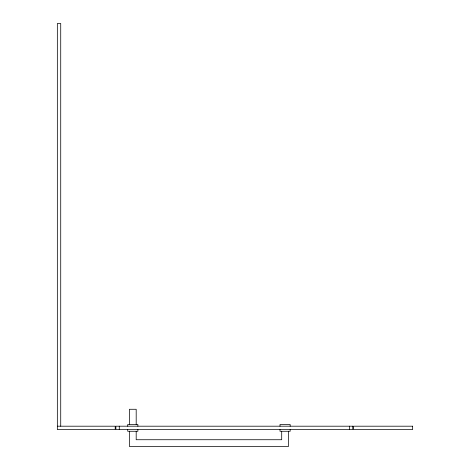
<?xml version="1.0" encoding="UTF-8"?>
<svg xmlns="http://www.w3.org/2000/svg" width="470" height="470" viewBox="0 0 470 470"><rect width="100%" height="100%" fill="white"/><g stroke="black" fill="none" stroke-linecap="round" stroke-linejoin="round"><path stroke-width="0.7" d="M57.34 426.196L115.209 426.196L115.209 429.58L57.34 429.58L57.34 23.5L60.724 23.5L60.724 426.196M349.38 426.196L349.38 429.58M290.16 426.196L290.16 424.504L280.008 424.504L280.008 426.196M290.16 429.58L290.16 431.272L280.008 431.272L280.008 429.58M288.468 431.272L288.468 446.5L129.42 446.5L129.42 431.272M281.7 431.272L281.7 439.732L136.188 439.732L136.188 431.272M137.88 426.196L137.88 424.504L127.728 424.504L127.728 426.196M137.88 429.58L137.88 431.272L127.728 431.272L127.728 429.58M136.188 424.504L136.188 409.276L129.42 409.276L129.42 424.504M119.268 426.196L119.268 429.58M352.764 426.196L115.884 426.196L115.884 429.58L352.764 429.58L352.764 426.196M412.66 426.196L353.44 426.196L353.44 429.58L412.66 429.58L412.66 426.196"/></g></svg>
